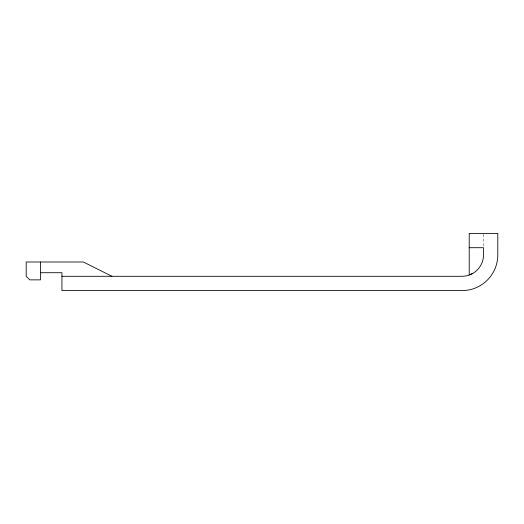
<?xml version="1.0" encoding="UTF-8"?>
<svg xmlns="http://www.w3.org/2000/svg" width="524" height="524" viewBox="0 0 524 524"><rect width="100%" height="100%" fill="white"/><g stroke="black" fill="none" stroke-linecap="round" stroke-linejoin="round"><path stroke-width="0.39" stroke-dasharray="2.62 1.97" d="M483.508 234.215L483.508 246.915"/><path stroke-width="0.79" d="M472.792 273.417L469.216 274.897L469.216 233.416L497.8 233.416L497.8 254.854A35.73 35.73 0 0 1 462.07 290.584L61.93 290.584L61.93 272.716L40.492 272.716M469.216 247.708L483.508 247.708L483.508 254.854A21.438 21.438 0 0 1 462.07 276.292L61.93 276.292M111.946 276.292L83.362 262L26.2 262L26.2 276.292L29.77 279.862L40.492 279.862L40.492 262"/></g></svg>
